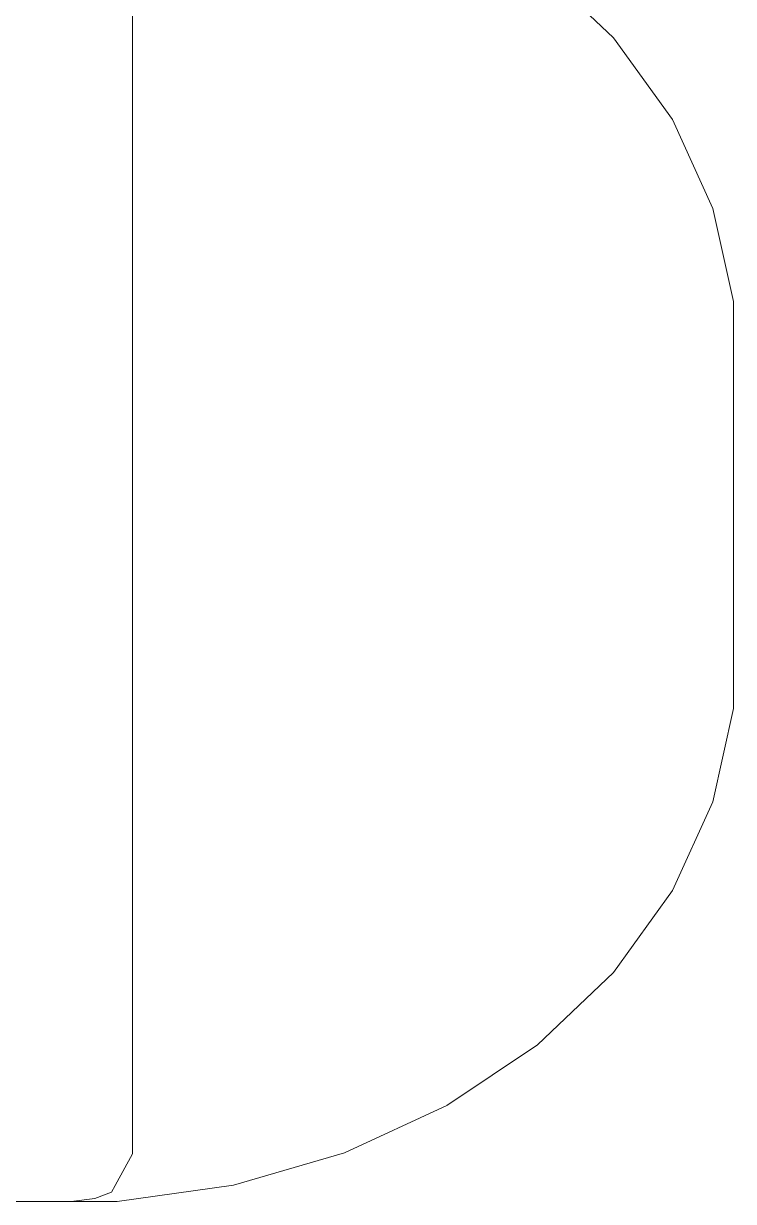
# Model space of a CAD drawing. Header units: millimetres. Extents: x -48147 to 1414029, y -496296 to 18123.
# Drawn here: x 1377471.7 to 1377503.3, y -490192.7 to -490140.3 of the extents above; entities that cross this region are included whole.
import ezdxf

# ---------------------------------------------------------------- set-up
doc = ezdxf.new("R2010")
doc.units = ezdxf.units.MM
doc.header["$MEASUREMENT"] = 0
doc.linetypes.add('Wipeout_Contour', pattern=[1000, 0, -1000])
doc.layers.add('New_A-35-M_FFE_Sanitary', color=7, linetype='Continuous')
doc.layers.add('New_A-35-M_FFE_Sanitary_Pen_No__64', color=7, linetype='Continuous', lineweight=20, true_color=0x606060)

# ---------------------------------------------------------------- blocks, each defined once
blk = doc.blocks.new('Section Elem_192_2', base_point=(1372878.996, -490836.732))
at = {"color": 254, "linetype": 'Wipeout_Contour', "lineweight": 0, "ltscale": 11696694.72320521}
blk.add_wipeout([(1377476.577, -490132.897), (1377475.811, -490131.493), (1377475.636, -490131.201), (1377474.902, -490130.91), (1377474.902, -490192.555), (1377475.636, -490192.264), (1377475.811, -490191.972), (1377476.577, -490190.568)], dxfattribs=at).dxf.layer = 'New_A-35-M_FFE_Sanitary'
at = {"color": 254, "linetype": 'Wipeout_Contour', "lineweight": 0, "ltscale": 14620834.50302317}
blk.add_wipeout([(1377470.133, -490156.816), (1377471.074, -490162.02), (1377471.074, -490162.093), (1377471.074, -490162.313), (1377471.074, -490192.679), (1377473.846, -490192.679), (1377474.902, -490192.555), (1377474.902, -490130.91), (1377473.846, -490130.786), (1377470.133, -490130.786)], dxfattribs=at).dxf.layer = 'New_A-35-M_FFE_Sanitary'
at = {"color": 254, "linetype": 'Wipeout_Contour', "lineweight": 0, "ltscale": 5848323.354411441}
blk.add_wipeout([(1377476.577, -490134.579), (1377476.577, -490140.63), (1377477.94, -490140.823), (1377479.876, -490135.044)], dxfattribs=at).dxf.layer = 'New_A-35-M_FFE_Sanitary'
at = {"layer": 'New_A-35-M_FFE_Sanitary_Pen_No__64', "linetype": 'Continuous'}
blk.add_line((1377471.074, -490192.679), (1377473.264, -490192.679), dxfattribs=at)
at = {"color": 254, "linetype": 'Wipeout_Contour', "lineweight": 0, "ltscale": 7310482.584652642}
blk.add_wipeout([(1377474.902, -490192.555), (1377473.846, -490192.679), (1377475.888, -490192.679), (1377475.843, -490192.264), (1377475.636, -490192.264)], dxfattribs=at).dxf.layer = 'New_A-35-M_FFE_Sanitary'
at = {"layer": 'New_A-35-M_FFE_Sanitary_Pen_No__64', "linetype": 'Continuous'}
for p, q in [((1377473.264, -490192.679), (1377473.846, -490192.679)), ((1377473.846, -490192.679), (1377474.902, -490192.555))]:
    blk.add_line(p, q, dxfattribs=at)
at = {"color": 254, "linetype": 'Wipeout_Contour', "lineweight": 0, "ltscale": 4386291.04812309}
blk.add_wipeout([(1377475.811, -490191.972), (1377475.636, -490192.264), (1377475.843, -490192.264)], dxfattribs=at).dxf.layer = 'New_A-35-M_FFE_Sanitary'
at = {"color": 254, "linetype": 'Wipeout_Contour', "lineweight": 0, "ltscale": 8772590.656736176}
blk.add_wipeout([(1377476.577, -490190.568), (1377475.811, -490191.972), (1377475.843, -490192.264), (1377480.923, -490191.548), (1377479.876, -490188.42), (1377476.577, -490188.886)], dxfattribs=at).dxf.layer = 'New_A-35-M_FFE_Sanitary'
at = {"color": 254, "linetype": 'Wipeout_Contour', "lineweight": 0, "ltscale": 5848387.594000987}
blk.add_wipeout([(1377476.577, -490182.834), (1377476.577, -490188.886), (1377479.876, -490188.42), (1377477.94, -490182.642)], dxfattribs=at).dxf.layer = 'New_A-35-M_FFE_Sanitary'
at = {"color": 254, "linetype": 'Wipeout_Contour', "lineweight": 0, "ltscale": 5848398.254531197}
blk.add_wipeout([(1377475.888, -490192.679), (1377481.058, -490191.95), (1377480.923, -490191.548), (1377475.843, -490192.264)], dxfattribs=at).dxf.layer = 'New_A-35-M_FFE_Sanitary'
at = {"layer": 'New_A-35-M_FFE_Sanitary_Pen_No__64', "linetype": 'Continuous'}
for p, q in [((1377476.577, -490190.568), (1377476.577, -490188.886)), ((1377475.811, -490191.972), (1377476.577, -490190.568)), ((1377475.636, -490192.264), (1377475.811, -490191.972)), ((1377473.846, -490192.679), (1377475.888, -490192.679)), ((1377474.902, -490192.555), (1377475.636, -490192.264))]:
    blk.add_line(p, q, dxfattribs=at)
at = {"color": 254, "linetype": 'Wipeout_Contour', "lineweight": 0, "ltscale": 4386284.534204018}
blk.add_wipeout([(1377476.577, -490178.571), (1377476.577, -490182.834), (1377477.94, -490182.642)], dxfattribs=at).dxf.layer = 'New_A-35-M_FFE_Sanitary'
at = {"color": 254, "linetype": 'Wipeout_Contour', "lineweight": 0, "ltscale": 5848410.538205592}
blk.add_wipeout([(1377480.923, -490191.548), (1377485.771, -490190.136), (1377484.06, -490187.202), (1377479.876, -490188.42)], dxfattribs=at).dxf.layer = 'New_A-35-M_FFE_Sanitary'
at = {"color": 254, "linetype": 'Wipeout_Contour', "lineweight": 0, "ltscale": 7310472.82423906}
blk.add_wipeout([(1377476.577, -490174.753), (1377476.577, -490178.571), (1377477.94, -490182.642), (1377480.9, -490181.78), (1377476.771, -490174.696)], dxfattribs=at).dxf.layer = 'New_A-35-M_FFE_Sanitary'
at = {"color": 254, "linetype": 'Wipeout_Contour', "lineweight": 0, "ltscale": 5848415.684568394}
blk.add_wipeout([(1377481.058, -490191.95), (1377485.991, -490190.514), (1377485.771, -490190.136), (1377480.923, -490191.548)], dxfattribs=at).dxf.layer = 'New_A-35-M_FFE_Sanitary'
at = {"layer": 'New_A-35-M_FFE_Sanitary_Pen_No__64', "linetype": 'Continuous'}
for p, q in [((1377476.577, -490188.886), (1377476.577, -490182.834)), ((1377475.888, -490192.679), (1377481.058, -490191.95))]:
    blk.add_line(p, q, dxfattribs=at)
at = {"color": 254, "linetype": 'Wipeout_Contour', "lineweight": 0, "ltscale": 4386276.615119399}
blk.add_wipeout([(1377476.577, -490174.363), (1377476.577, -490174.753), (1377476.771, -490174.696)], dxfattribs=at).dxf.layer = 'New_A-35-M_FFE_Sanitary'
at = {"color": 254, "linetype": 'Wipeout_Contour', "lineweight": 0, "ltscale": 5848397.431759749}
blk.add_wipeout([(1377479.876, -490188.42), (1377484.06, -490187.202), (1377480.9, -490181.78), (1377477.94, -490182.642)], dxfattribs=at).dxf.layer = 'New_A-35-M_FFE_Sanitary'
at = {"color": 254, "linetype": 'Wipeout_Contour', "lineweight": 0, "ltscale": 5848369.41944078}
blk.add_wipeout([(1377476.577, -490172.465), (1377476.577, -490174.363), (1377476.771, -490174.696), (1377478.024, -490174.118)], dxfattribs=at).dxf.layer = 'New_A-35-M_FFE_Sanitary'
at = {"color": 254, "linetype": 'Wipeout_Contour', "lineweight": 0, "ltscale": 5848424.701047735}
blk.add_wipeout([(1377485.771, -490190.136), (1377490.238, -490188.073), (1377487.917, -490185.421), (1377484.06, -490187.202)], dxfattribs=at).dxf.layer = 'New_A-35-M_FFE_Sanitary'
at = {"color": 254, "linetype": 'Wipeout_Contour', "lineweight": 0, "ltscale": 5848369.624938019}
blk.add_wipeout([(1377476.577, -490171.33), (1377476.577, -490172.465), (1377478.024, -490174.118), (1377479.132, -490173.374)], dxfattribs=at).dxf.layer = 'New_A-35-M_FFE_Sanitary'
at = {"color": 254, "linetype": 'Wipeout_Contour', "lineweight": 0, "ltscale": 5848431.039328636}
blk.add_wipeout([(1377485.991, -490190.514), (1377490.537, -490188.414), (1377490.238, -490188.073), (1377485.771, -490190.136)], dxfattribs=at).dxf.layer = 'New_A-35-M_FFE_Sanitary'
at = {"layer": 'New_A-35-M_FFE_Sanitary_Pen_No__64', "linetype": 'Continuous'}
blk.add_line((1377481.058, -490191.95), (1377485.991, -490190.514), dxfattribs=at)
at = {"color": 254, "linetype": 'Wipeout_Contour', "lineweight": 0, "ltscale": 5848370.136463302}
blk.add_wipeout([(1377476.577, -490170.535), (1377476.577, -490171.33), (1377479.132, -490173.374), (1377480.062, -490172.487)], dxfattribs=at).dxf.layer = 'New_A-35-M_FFE_Sanitary'
at = {"color": 254, "linetype": 'Wipeout_Contour', "lineweight": 0, "ltscale": 5848384.481206801}
blk.add_wipeout([(1377480.9, -490181.78), (1377483.628, -490180.52), (1377478.024, -490174.118), (1377476.771, -490174.696)], dxfattribs=at).dxf.layer = 'New_A-35-M_FFE_Sanitary'
at = {"layer": 'New_A-35-M_FFE_Sanitary_Pen_No__64', "linetype": 'Continuous'}
for p, q in [((1377476.577, -490174.753), (1377476.577, -490174.363)), ((1377476.577, -490178.571), (1377476.577, -490174.753)), ((1377476.577, -490182.834), (1377476.577, -490178.571))]:
    blk.add_line(p, q, dxfattribs=at)
at = {"color": 254, "linetype": 'Wipeout_Contour', "lineweight": 0, "ltscale": 5848370.458075237}
blk.add_wipeout([(1377476.577, -490169.915), (1377476.577, -490170.535), (1377480.062, -490172.487), (1377480.785, -490171.485)], dxfattribs=at).dxf.layer = 'New_A-35-M_FFE_Sanitary'
at = {"color": 254, "linetype": 'Wipeout_Contour', "lineweight": 0, "ltscale": 5848390.079140259}
blk.add_wipeout([(1377483.628, -490180.52), (1377486.041, -490178.901), (1377479.132, -490173.374), (1377478.024, -490174.118)], dxfattribs=at).dxf.layer = 'New_A-35-M_FFE_Sanitary'
at = {"layer": 'New_A-35-M_FFE_Sanitary_Pen_No__64', "linetype": 'Continuous'}
blk.add_line((1377476.577, -490174.363), (1377476.577, -490172.465), dxfattribs=at)
at = {"color": 254, "linetype": 'Wipeout_Contour', "lineweight": 0, "ltscale": 5848370.418103803}
blk.add_wipeout([(1377476.577, -490169.389), (1377476.577, -490169.915), (1377480.785, -490171.485), (1377481.28, -490170.398)], dxfattribs=at).dxf.layer = 'New_A-35-M_FFE_Sanitary'
at = {"color": 254, "linetype": 'Wipeout_Contour', "lineweight": 0, "ltscale": 5848394.391703961}
blk.add_wipeout([(1377486.041, -490178.901), (1377488.065, -490176.97), (1377480.062, -490172.487), (1377479.132, -490173.374)], dxfattribs=at).dxf.layer = 'New_A-35-M_FFE_Sanitary'
at = {"color": 254, "linetype": 'Wipeout_Contour', "lineweight": 0, "ltscale": 5848408.60357185}
blk.add_wipeout([(1377484.06, -490187.202), (1377487.917, -490185.421), (1377483.628, -490180.52), (1377480.9, -490181.78)], dxfattribs=at).dxf.layer = 'New_A-35-M_FFE_Sanitary'
at = {"layer": 'New_A-35-M_FFE_Sanitary_Pen_No__64', "linetype": 'Continuous'}
blk.add_line((1377476.577, -490172.465), (1377476.577, -490171.33), dxfattribs=at)
at = {"color": 254, "linetype": 'Wipeout_Contour', "lineweight": 0, "ltscale": 5848369.926960166}
blk.add_wipeout([(1377476.577, -490168.911), (1377476.577, -490169.389), (1377481.28, -490170.398), (1377481.531, -490169.258)], dxfattribs=at).dxf.layer = 'New_A-35-M_FFE_Sanitary'
at = {"color": 254, "linetype": 'Wipeout_Contour', "lineweight": 0, "ltscale": 5848397.279130529}
blk.add_wipeout([(1377488.065, -490176.97), (1377489.64, -490174.788), (1377480.785, -490171.485), (1377480.062, -490172.487)], dxfattribs=at).dxf.layer = 'New_A-35-M_FFE_Sanitary'
at = {"color": 254, "linetype": 'Wipeout_Contour', "lineweight": 0, "ltscale": 5848417.925738862}
blk.add_wipeout([(1377487.917, -490185.421), (1377491.328, -490183.131), (1377486.041, -490178.901), (1377483.628, -490180.52)], dxfattribs=at).dxf.layer = 'New_A-35-M_FFE_Sanitary'
at = {"layer": 'New_A-35-M_FFE_Sanitary_Pen_No__64', "linetype": 'Continuous'}
for p, q in [((1377476.577, -490170.535), (1377476.577, -490169.915)), ((1377476.577, -490171.33), (1377476.577, -490170.535))]:
    blk.add_line(p, q, dxfattribs=at)
at = {"color": 254, "linetype": 'Wipeout_Contour', "lineweight": 0, "ltscale": 5848369.249939811}
blk.add_wipeout([(1377476.577, -490168.679), (1377476.577, -490168.911), (1377481.531, -490169.258), (1377481.531, -490168.679)], dxfattribs=at).dxf.layer = 'New_A-35-M_FFE_Sanitary'
at = {"color": 254, "linetype": 'Wipeout_Contour', "lineweight": 0, "ltscale": 5848398.645200158}
blk.add_wipeout([(1377489.64, -490174.788), (1377490.717, -490172.421), (1377481.28, -490170.398), (1377480.785, -490171.485)], dxfattribs=at).dxf.layer = 'New_A-35-M_FFE_Sanitary'
at = {"color": 254, "linetype": 'Wipeout_Contour', "lineweight": 0, "ltscale": 5848425.109813649}
blk.add_wipeout([(1377491.328, -490183.131), (1377494.191, -490180.402), (1377488.065, -490176.97), (1377486.041, -490178.901)], dxfattribs=at).dxf.layer = 'New_A-35-M_FFE_Sanitary'
at = {"layer": 'New_A-35-M_FFE_Sanitary_Pen_No__64', "linetype": 'Continuous'}
blk.add_line((1377476.577, -490169.915), (1377476.577, -490169.389), dxfattribs=at)
at = {"color": 254, "linetype": 'Wipeout_Contour', "lineweight": 0, "ltscale": 5848359.863434111}
blk.add_wipeout([(1377476.577, -490154.786), (1377476.577, -490168.679), (1377481.531, -490168.679), (1377481.531, -490154.786)], dxfattribs=at).dxf.layer = 'New_A-35-M_FFE_Sanitary'
at = {"color": 254, "linetype": 'Wipeout_Contour', "lineweight": 0, "ltscale": 5848398.433987008}
blk.add_wipeout([(1377490.717, -490172.421), (1377491.264, -490169.939), (1377481.531, -490169.258), (1377481.28, -490170.398)], dxfattribs=at).dxf.layer = 'New_A-35-M_FFE_Sanitary'
at = {"color": 254, "linetype": 'Wipeout_Contour', "lineweight": 0, "ltscale": 5848429.93361045}
blk.add_wipeout([(1377494.191, -490180.402), (1377496.417, -490177.317), (1377489.64, -490174.788), (1377488.065, -490176.97)], dxfattribs=at).dxf.layer = 'New_A-35-M_FFE_Sanitary'
at = {"color": 254, "linetype": 'Wipeout_Contour', "lineweight": 0, "ltscale": 5848436.517502075}
blk.add_wipeout([(1377490.238, -490188.073), (1377494.19, -490185.42), (1377491.328, -490183.131), (1377487.917, -490185.421)], dxfattribs=at).dxf.layer = 'New_A-35-M_FFE_Sanitary'
at = {"layer": 'New_A-35-M_FFE_Sanitary_Pen_No__64', "linetype": 'Continuous'}
for p, q in [((1377476.577, -490168.911), (1377476.577, -490168.679)), ((1377476.577, -490169.389), (1377476.577, -490168.911))]:
    blk.add_line(p, q, dxfattribs=at)
at = {"color": 254, "linetype": 'Wipeout_Contour', "lineweight": 0, "ltscale": 5848350.476923272}
blk.add_wipeout([(1377476.577, -490154.554), (1377476.577, -490154.786), (1377481.531, -490154.786), (1377481.531, -490154.207)], dxfattribs=at).dxf.layer = 'New_A-35-M_FFE_Sanitary'
at = {"color": 254, "linetype": 'Wipeout_Contour', "lineweight": 0, "ltscale": 5848397.288626006}
blk.add_wipeout([(1377491.264, -490169.939), (1377491.264, -490168.679), (1377481.531, -490168.679), (1377481.531, -490169.258)], dxfattribs=at).dxf.layer = 'New_A-35-M_FFE_Sanitary'
at = {"color": 254, "linetype": 'Wipeout_Contour', "lineweight": 0, "ltscale": 5848432.246737383}
blk.add_wipeout([(1377496.417, -490177.317), (1377497.94, -490173.969), (1377490.717, -490172.421), (1377489.64, -490174.788)], dxfattribs=at).dxf.layer = 'New_A-35-M_FFE_Sanitary'
at = {"color": 254, "linetype": 'Wipeout_Contour', "lineweight": 0, "ltscale": 5848445.626916851}
blk.add_wipeout([(1377494.19, -490185.42), (1377497.506, -490182.259), (1377494.191, -490180.402), (1377491.328, -490183.131)], dxfattribs=at).dxf.layer = 'New_A-35-M_FFE_Sanitary'
at = {"color": 254, "linetype": 'Wipeout_Contour', "lineweight": 0, "ltscale": 5848349.42213628}
blk.add_wipeout([(1377476.577, -490154.075), (1377476.577, -490154.554), (1377481.531, -490154.207), (1377481.28, -490153.067)], dxfattribs=at).dxf.layer = 'New_A-35-M_FFE_Sanitary'
at = {"color": 254, "linetype": 'Wipeout_Contour', "lineweight": 0, "ltscale": 5848431.973902009}
blk.add_wipeout([(1377497.94, -490173.969), (1377498.713, -490170.461), (1377491.264, -490169.939), (1377490.717, -490172.421)], dxfattribs=at).dxf.layer = 'New_A-35-M_FFE_Sanitary'
at = {"color": 254, "linetype": 'Wipeout_Contour', "lineweight": 0, "ltscale": 5848451.750975559}
blk.add_wipeout([(1377497.506, -490182.259), (1377500.085, -490178.685), (1377496.417, -490177.317), (1377494.191, -490180.402)], dxfattribs=at).dxf.layer = 'New_A-35-M_FFE_Sanitary'
at = {"layer": 'New_A-35-M_FFE_Sanitary_Pen_No__64', "linetype": 'Continuous'}
for p, q in [((1377476.577, -490154.786), (1377476.577, -490154.554)), ((1377476.577, -490168.679), (1377476.577, -490154.786))]:
    blk.add_line(p, q, dxfattribs=at)
at = {"color": 254, "linetype": 'Wipeout_Contour', "lineweight": 0, "ltscale": 5848347.628108082}
blk.add_wipeout([(1377476.577, -490153.55), (1377476.577, -490154.075), (1377481.28, -490153.067), (1377480.785, -490151.98)], dxfattribs=at).dxf.layer = 'New_A-35-M_FFE_Sanitary'
at = {"color": 254, "linetype": 'Wipeout_Contour', "lineweight": 0, "ltscale": 5848387.537913857}
blk.add_wipeout([(1377491.264, -490168.679), (1377491.264, -490154.786), (1377481.531, -490154.786), (1377481.531, -490168.679)], dxfattribs=at).dxf.layer = 'New_A-35-M_FFE_Sanitary'
at = {"color": 254, "linetype": 'Wipeout_Contour', "lineweight": 0, "ltscale": 5848454.701832177}
blk.add_wipeout([(1377500.085, -490178.685), (1377501.849, -490174.807), (1377497.94, -490173.969), (1377496.417, -490177.317)], dxfattribs=at).dxf.layer = 'New_A-35-M_FFE_Sanitary'
at = {"layer": 'New_A-35-M_FFE_Sanitary_Pen_No__64', "linetype": 'Continuous'}
blk.add_line((1377476.577, -490154.554), (1377476.577, -490154.075), dxfattribs=at)
at = {"color": 254, "linetype": 'Wipeout_Contour', "lineweight": 0, "ltscale": 5848345.418632543}
blk.add_wipeout([(1377476.577, -490152.93), (1377476.577, -490153.55), (1377480.785, -490151.98), (1377480.062, -490150.977)], dxfattribs=at).dxf.layer = 'New_A-35-M_FFE_Sanitary'
at = {"color": 254, "linetype": 'Wipeout_Contour', "lineweight": 0, "ltscale": 5848377.787206321}
blk.add_wipeout([(1377491.264, -490154.786), (1377491.264, -490153.526), (1377481.531, -490154.207), (1377481.531, -490154.786)], dxfattribs=at).dxf.layer = 'New_A-35-M_FFE_Sanitary'
at = {"color": 254, "linetype": 'Wipeout_Contour', "lineweight": 0, "ltscale": 5848430.150730796}
blk.add_wipeout([(1377498.713, -490170.461), (1377498.713, -490168.679), (1377491.264, -490168.679), (1377491.264, -490169.939)], dxfattribs=at).dxf.layer = 'New_A-35-M_FFE_Sanitary'
at = {"layer": 'New_A-35-M_FFE_Sanitary_Pen_No__64', "linetype": 'Continuous'}
blk.add_line((1377476.577, -490154.075), (1377476.577, -490153.55), dxfattribs=at)
at = {"color": 254, "linetype": 'Wipeout_Contour', "lineweight": 0, "ltscale": 5848342.804179821}
blk.add_wipeout([(1377476.577, -490152.135), (1377476.577, -490152.93), (1377480.062, -490150.977), (1377479.132, -490150.091)], dxfattribs=at).dxf.layer = 'New_A-35-M_FFE_Sanitary'
at = {"color": 254, "linetype": 'Wipeout_Contour', "lineweight": 0, "ltscale": 5848375.193817737}
blk.add_wipeout([(1377491.264, -490153.526), (1377490.717, -490151.044), (1377481.28, -490153.067), (1377481.531, -490154.207)], dxfattribs=at).dxf.layer = 'New_A-35-M_FFE_Sanitary'
at = {"color": 254, "linetype": 'Wipeout_Contour', "lineweight": 0, "ltscale": 5848419.913759185}
blk.add_wipeout([(1377498.713, -490168.679), (1377498.713, -490154.786), (1377491.264, -490154.786), (1377491.264, -490168.679)], dxfattribs=at).dxf.layer = 'New_A-35-M_FFE_Sanitary'
at = {"color": 254, "linetype": 'Wipeout_Contour', "lineweight": 0, "ltscale": 5848454.387356291}
blk.add_wipeout([(1377501.849, -490174.807), (1377502.745, -490170.743), (1377498.713, -490170.461), (1377497.94, -490173.969)], dxfattribs=at).dxf.layer = 'New_A-35-M_FFE_Sanitary'
at = {"layer": 'New_A-35-M_FFE_Sanitary_Pen_No__64', "linetype": 'Continuous'}
blk.add_line((1377476.577, -490153.55), (1377476.577, -490152.93), dxfattribs=at)
at = {"color": 254, "linetype": 'Wipeout_Contour', "lineweight": 0, "ltscale": 5848339.790024066}
blk.add_wipeout([(1377476.577, -490151), (1377476.577, -490152.135), (1377479.132, -490150.091), (1377478.024, -490149.347)], dxfattribs=at).dxf.layer = 'New_A-35-M_FFE_Sanitary'
at = {"color": 254, "linetype": 'Wipeout_Contour', "lineweight": 0, "ltscale": 5848409.676807297}
blk.add_wipeout([(1377498.713, -490154.786), (1377498.713, -490153.004), (1377491.264, -490153.526), (1377491.264, -490154.786)], dxfattribs=at).dxf.layer = 'New_A-35-M_FFE_Sanitary'
at = {"color": 254, "linetype": 'Wipeout_Contour', "lineweight": 0, "ltscale": 5848452.105228212}
blk.add_wipeout([(1377502.745, -490170.743), (1377502.745, -490168.679), (1377498.713, -490168.679), (1377498.713, -490170.461)], dxfattribs=at).dxf.layer = 'New_A-35-M_FFE_Sanitary'
at = {"layer": 'New_A-35-M_FFE_Sanitary_Pen_No__64', "linetype": 'Continuous'}
blk.add_line((1377476.577, -490152.93), (1377476.577, -490152.135), dxfattribs=at)
at = {"color": 254, "linetype": 'Wipeout_Contour', "lineweight": 0, "ltscale": 5848336.361156703}
blk.add_wipeout([(1377476.577, -490149.101), (1377476.577, -490151), (1377478.024, -490149.347), (1377476.771, -490148.768)], dxfattribs=at).dxf.layer = 'New_A-35-M_FFE_Sanitary'
at = {"color": 254, "linetype": 'Wipeout_Contour', "lineweight": 0, "ltscale": 5848441.546620384}
blk.add_wipeout([(1377502.745, -490168.679), (1377502.745, -490154.786), (1377498.713, -490154.786), (1377498.713, -490168.679)], dxfattribs=at).dxf.layer = 'New_A-35-M_FFE_Sanitary'
at = {"layer": 'New_A-35-M_FFE_Sanitary_Pen_No__64', "linetype": 'Continuous'}
blk.add_line((1377476.577, -490152.135), (1377476.577, -490151), dxfattribs=at)
at = {"color": 254, "linetype": 'Wipeout_Contour', "lineweight": 0, "ltscale": 4386250.485544795}
blk.add_wipeout([(1377476.577, -490148.712), (1377476.577, -490149.101), (1377476.771, -490148.768)], dxfattribs=at).dxf.layer = 'New_A-35-M_FFE_Sanitary'
at = {"color": 254, "linetype": 'Wipeout_Contour', "lineweight": 0, "ltscale": 7310416.725705624}
blk.add_wipeout([(1377476.577, -490144.893), (1377476.577, -490148.712), (1377476.771, -490148.768), (1377480.9, -490141.685), (1377477.94, -490140.823)], dxfattribs=at).dxf.layer = 'New_A-35-M_FFE_Sanitary'
at = {"color": 254, "linetype": 'Wipeout_Contour', "lineweight": 0, "ltscale": 4386244.770186954}
blk.add_wipeout([(1377476.577, -490140.63), (1377476.577, -490144.893), (1377477.94, -490140.823)], dxfattribs=at).dxf.layer = 'New_A-35-M_FFE_Sanitary'
at = {"color": 254, "linetype": 'Wipeout_Contour', "lineweight": 0, "ltscale": 5848370.571395034}
blk.add_wipeout([(1377490.717, -490151.044), (1377489.64, -490148.676), (1377480.785, -490151.98), (1377481.28, -490153.067)], dxfattribs=at).dxf.layer = 'New_A-35-M_FFE_Sanitary'
at = {"layer": 'New_A-35-M_FFE_Sanitary_Pen_No__64', "linetype": 'Continuous'}
blk.add_line((1377476.577, -490140.63), (1377476.577, -490134.579), dxfattribs=at)
at = {"color": 254, "linetype": 'Wipeout_Contour', "lineweight": 0, "ltscale": 5848335.034734167}
blk.add_wipeout([(1377484.06, -490136.263), (1377479.876, -490135.044), (1377477.94, -490140.823), (1377480.9, -490141.685)], dxfattribs=at).dxf.layer = 'New_A-35-M_FFE_Sanitary'
at = {"color": 254, "linetype": 'Wipeout_Contour', "lineweight": 0, "ltscale": 5848364.70218851}
blk.add_wipeout([(1377489.64, -490148.676), (1377488.065, -490146.494), (1377480.062, -490150.977), (1377480.785, -490151.98)], dxfattribs=at).dxf.layer = 'New_A-35-M_FFE_Sanitary'
at = {"color": 254, "linetype": 'Wipeout_Contour', "lineweight": 0, "ltscale": 5848405.419453437}
blk.add_wipeout([(1377498.713, -490153.004), (1377497.94, -490149.496), (1377490.717, -490151.044), (1377491.264, -490153.526)], dxfattribs=at).dxf.layer = 'New_A-35-M_FFE_Sanitary'
at = {"color": 254, "linetype": 'Wipeout_Contour', "lineweight": 0, "ltscale": 5848357.755896478}
blk.add_wipeout([(1377488.065, -490146.494), (1377486.041, -490144.564), (1377479.132, -490150.091), (1377480.062, -490150.977)], dxfattribs=at).dxf.layer = 'New_A-35-M_FFE_Sanitary'
at = {"color": 254, "linetype": 'Wipeout_Contour', "lineweight": 0, "ltscale": 5848397.807376046}
blk.add_wipeout([(1377497.94, -490149.496), (1377496.417, -490146.148), (1377489.64, -490148.676), (1377490.717, -490151.044)], dxfattribs=at).dxf.layer = 'New_A-35-M_FFE_Sanitary'
at = {"color": 254, "linetype": 'Wipeout_Contour', "lineweight": 0, "ltscale": 5848430.988042776}
blk.add_wipeout([(1377502.745, -490154.786), (1377502.745, -490152.722), (1377498.713, -490153.004), (1377498.713, -490154.786)], dxfattribs=at).dxf.layer = 'New_A-35-M_FFE_Sanitary'
at = {"color": 254, "linetype": 'Wipeout_Contour', "lineweight": 0, "ltscale": 5848349.942983358}
blk.add_wipeout([(1377486.041, -490144.564), (1377483.628, -490142.944), (1377478.024, -490149.347), (1377479.132, -490150.091)], dxfattribs=at).dxf.layer = 'New_A-35-M_FFE_Sanitary'
at = {"color": 254, "linetype": 'Wipeout_Contour', "lineweight": 0, "ltscale": 5848425.609164098}
blk.add_wipeout([(1377502.745, -490152.722), (1377501.849, -490148.658), (1377497.94, -490149.496), (1377498.713, -490153.004)], dxfattribs=at).dxf.layer = 'New_A-35-M_FFE_Sanitary'
at = {"color": 254, "linetype": 'Wipeout_Contour', "lineweight": 0, "ltscale": 5848341.50499112}
blk.add_wipeout([(1377483.628, -490142.944), (1377480.9, -490141.685), (1377476.771, -490148.768), (1377478.024, -490149.347)], dxfattribs=at).dxf.layer = 'New_A-35-M_FFE_Sanitary'
at = {"layer": 'New_A-35-M_FFE_Sanitary_Pen_No__64', "linetype": 'Continuous'}
for p, q in [((1377476.577, -490144.893), (1377476.577, -490140.63)), ((1377476.577, -490148.712), (1377476.577, -490144.893)), ((1377476.577, -490149.101), (1377476.577, -490148.712)), ((1377476.577, -490151), (1377476.577, -490149.101))]:
    blk.add_line(p, q, dxfattribs=at)
at = {"color": 254, "linetype": 'Wipeout_Contour', "lineweight": 0, "ltscale": 5848349.656820636}
blk.add_wipeout([(1377487.917, -490138.044), (1377484.06, -490136.263), (1377480.9, -490141.685), (1377483.628, -490142.944)], dxfattribs=at).dxf.layer = 'New_A-35-M_FFE_Sanitary'
at = {"color": 254, "linetype": 'Wipeout_Contour', "lineweight": 0, "ltscale": 5848388.104057621}
blk.add_wipeout([(1377496.417, -490146.148), (1377494.191, -490143.063), (1377488.065, -490146.494), (1377489.64, -490148.676)], dxfattribs=at).dxf.layer = 'New_A-35-M_FFE_Sanitary'
at = {"color": 254, "linetype": 'Wipeout_Contour', "lineweight": 0, "ltscale": 5848376.60358686}
blk.add_wipeout([(1377494.191, -490143.063), (1377491.328, -490140.334), (1377486.041, -490144.564), (1377488.065, -490146.494)], dxfattribs=at).dxf.layer = 'New_A-35-M_FFE_Sanitary'
at = {"color": 254, "linetype": 'Wipeout_Contour', "lineweight": 0, "ltscale": 5848415.991350571}
blk.add_wipeout([(1377501.849, -490148.658), (1377500.085, -490144.78), (1377496.417, -490146.148), (1377497.94, -490149.496)], dxfattribs=at).dxf.layer = 'New_A-35-M_FFE_Sanitary'
at = {"color": 254, "linetype": 'Wipeout_Contour', "lineweight": 0, "ltscale": 5848363.656089328}
blk.add_wipeout([(1377491.328, -490140.334), (1377487.917, -490138.044), (1377483.628, -490142.944), (1377486.041, -490144.564)], dxfattribs=at).dxf.layer = 'New_A-35-M_FFE_Sanitary'
at = {"color": 254, "linetype": 'Wipeout_Contour', "lineweight": 0, "ltscale": 5848389.174814487}
blk.add_wipeout([(1377497.506, -490141.206), (1377494.19, -490138.045), (1377491.328, -490140.334), (1377494.191, -490143.063)], dxfattribs=at).dxf.layer = 'New_A-35-M_FFE_Sanitary'
at = {"color": 254, "linetype": 'Wipeout_Contour', "lineweight": 0, "ltscale": 5848403.721804751}
blk.add_wipeout([(1377500.085, -490144.78), (1377497.506, -490141.206), (1377494.191, -490143.063), (1377496.417, -490146.148)], dxfattribs=at).dxf.layer = 'New_A-35-M_FFE_Sanitary'
at = {"color": 254, "linetype": 'Wipeout_Contour', "lineweight": 0, "ltscale": 5848394.096142019}
blk.add_wipeout([(1377497.932, -490140.967), (1377494.558, -490137.75), (1377494.19, -490138.045), (1377497.506, -490141.206)], dxfattribs=at).dxf.layer = 'New_A-35-M_FFE_Sanitary'
at = {"color": 254, "linetype": 'Wipeout_Contour', "lineweight": 0, "ltscale": 5848409.856824109}
blk.add_wipeout([(1377500.557, -490144.604), (1377497.932, -490140.967), (1377497.506, -490141.206), (1377500.085, -490144.78)], dxfattribs=at).dxf.layer = 'New_A-35-M_FFE_Sanitary'
at = {"layer": 'New_A-35-M_FFE_Sanitary_Pen_No__64', "linetype": 'Continuous'}
blk.add_line((1377497.932, -490140.967), (1377494.558, -490137.75), dxfattribs=at)
at = {"color": 254, "linetype": 'Wipeout_Contour', "lineweight": 0, "ltscale": 5848423.15254689}
blk.add_wipeout([(1377502.352, -490148.55), (1377500.557, -490144.604), (1377500.085, -490144.78), (1377501.849, -490148.658)], dxfattribs=at).dxf.layer = 'New_A-35-M_FFE_Sanitary'
at = {"layer": 'New_A-35-M_FFE_Sanitary_Pen_No__64', "linetype": 'Continuous'}
blk.add_line((1377500.557, -490144.604), (1377497.932, -490140.967), dxfattribs=at)
at = {"color": 254, "linetype": 'Wipeout_Contour', "lineweight": 0, "ltscale": 5848433.578469955}
blk.add_wipeout([(1377503.264, -490152.686), (1377502.352, -490148.55), (1377501.849, -490148.658), (1377502.745, -490152.722)], dxfattribs=at).dxf.layer = 'New_A-35-M_FFE_Sanitary'
at = {"layer": 'New_A-35-M_FFE_Sanitary_Pen_No__64', "linetype": 'Continuous'}
blk.add_line((1377502.352, -490148.55), (1377500.557, -490144.604), dxfattribs=at)
at = {"color": 254, "linetype": 'Wipeout_Contour', "lineweight": 0, "ltscale": 5848439.415250752}
blk.add_wipeout([(1377503.264, -490154.786), (1377503.264, -490152.686), (1377502.745, -490152.722), (1377502.745, -490154.786)], dxfattribs=at).dxf.layer = 'New_A-35-M_FFE_Sanitary'
at = {"layer": 'New_A-35-M_FFE_Sanitary_Pen_No__64', "linetype": 'Continuous'}
blk.add_line((1377503.264, -490152.686), (1377502.352, -490148.55), dxfattribs=at)
at = {"color": 254, "linetype": 'Wipeout_Contour', "lineweight": 0, "ltscale": 5848450.120625436}
blk.add_wipeout([(1377503.264, -490168.679), (1377503.264, -490154.786), (1377502.745, -490154.786), (1377502.745, -490168.679)], dxfattribs=at).dxf.layer = 'New_A-35-M_FFE_Sanitary'
at = {"layer": 'New_A-35-M_FFE_Sanitary_Pen_No__64', "linetype": 'Continuous'}
blk.add_line((1377503.264, -490154.786), (1377503.264, -490152.686), dxfattribs=at)
at = {"color": 254, "linetype": 'Wipeout_Contour', "lineweight": 0, "ltscale": 5848460.82603521}
blk.add_wipeout([(1377503.264, -490170.779), (1377503.264, -490168.679), (1377502.745, -490168.679), (1377502.745, -490170.743)], dxfattribs=at).dxf.layer = 'New_A-35-M_FFE_Sanitary'
at = {"layer": 'New_A-35-M_FFE_Sanitary_Pen_No__64', "linetype": 'Continuous'}
blk.add_line((1377503.264, -490168.679), (1377503.264, -490154.786), dxfattribs=at)
at = {"color": 254, "linetype": 'Wipeout_Contour', "lineweight": 0, "ltscale": 5848463.278521549}
blk.add_wipeout([(1377502.352, -490174.915), (1377503.264, -490170.779), (1377502.745, -490170.743), (1377501.849, -490174.807)], dxfattribs=at).dxf.layer = 'New_A-35-M_FFE_Sanitary'
at = {"layer": 'New_A-35-M_FFE_Sanitary_Pen_No__64', "linetype": 'Continuous'}
blk.add_line((1377503.264, -490170.779), (1377503.264, -490168.679), dxfattribs=at)
at = {"color": 254, "linetype": 'Wipeout_Contour', "lineweight": 0, "ltscale": 5848463.596650235}
blk.add_wipeout([(1377500.557, -490178.861), (1377502.352, -490174.915), (1377501.849, -490174.807), (1377500.085, -490178.685)], dxfattribs=at).dxf.layer = 'New_A-35-M_FFE_Sanitary'
at = {"layer": 'New_A-35-M_FFE_Sanitary_Pen_No__64', "linetype": 'Continuous'}
blk.add_line((1377502.352, -490174.915), (1377503.264, -490170.779), dxfattribs=at)
at = {"color": 254, "linetype": 'Wipeout_Contour', "lineweight": 0, "ltscale": 5848460.381923001}
blk.add_wipeout([(1377497.932, -490182.498), (1377500.557, -490178.861), (1377500.085, -490178.685), (1377497.506, -490182.259)], dxfattribs=at).dxf.layer = 'New_A-35-M_FFE_Sanitary'
at = {"layer": 'New_A-35-M_FFE_Sanitary_Pen_No__64', "linetype": 'Continuous'}
blk.add_line((1377500.557, -490178.861), (1377502.352, -490174.915), dxfattribs=at)
at = {"color": 254, "linetype": 'Wipeout_Contour', "lineweight": 0, "ltscale": 5848453.732913708}
blk.add_wipeout([(1377494.558, -490185.715), (1377497.932, -490182.498), (1377497.506, -490182.259), (1377494.19, -490185.42)], dxfattribs=at).dxf.layer = 'New_A-35-M_FFE_Sanitary'
at = {"layer": 'New_A-35-M_FFE_Sanitary_Pen_No__64', "linetype": 'Continuous'}
blk.add_line((1377497.932, -490182.498), (1377500.557, -490178.861), dxfattribs=at)
at = {"color": 254, "linetype": 'Wipeout_Contour', "lineweight": 0, "ltscale": 5848443.851925686}
blk.add_wipeout([(1377490.537, -490188.414), (1377494.558, -490185.715), (1377494.19, -490185.42), (1377490.238, -490188.073)], dxfattribs=at).dxf.layer = 'New_A-35-M_FFE_Sanitary'
at = {"layer": 'New_A-35-M_FFE_Sanitary_Pen_No__64', "linetype": 'Continuous'}
for p, q in [((1377494.558, -490185.715), (1377497.932, -490182.498)), ((1377490.537, -490188.414), (1377494.558, -490185.715)), ((1377485.991, -490190.514), (1377490.537, -490188.414))]:
    blk.add_line(p, q, dxfattribs=at)

msp = doc.modelspace()

# ---------------------------------------------------------------- block references
at = {"layer": 'New_A-35-M_FFE_Sanitary'}
msp.add_blockref('Section Elem_192_2', (1372878.996, -490836.732), dxfattribs=at)

doc.saveas('drawing.dxf')
